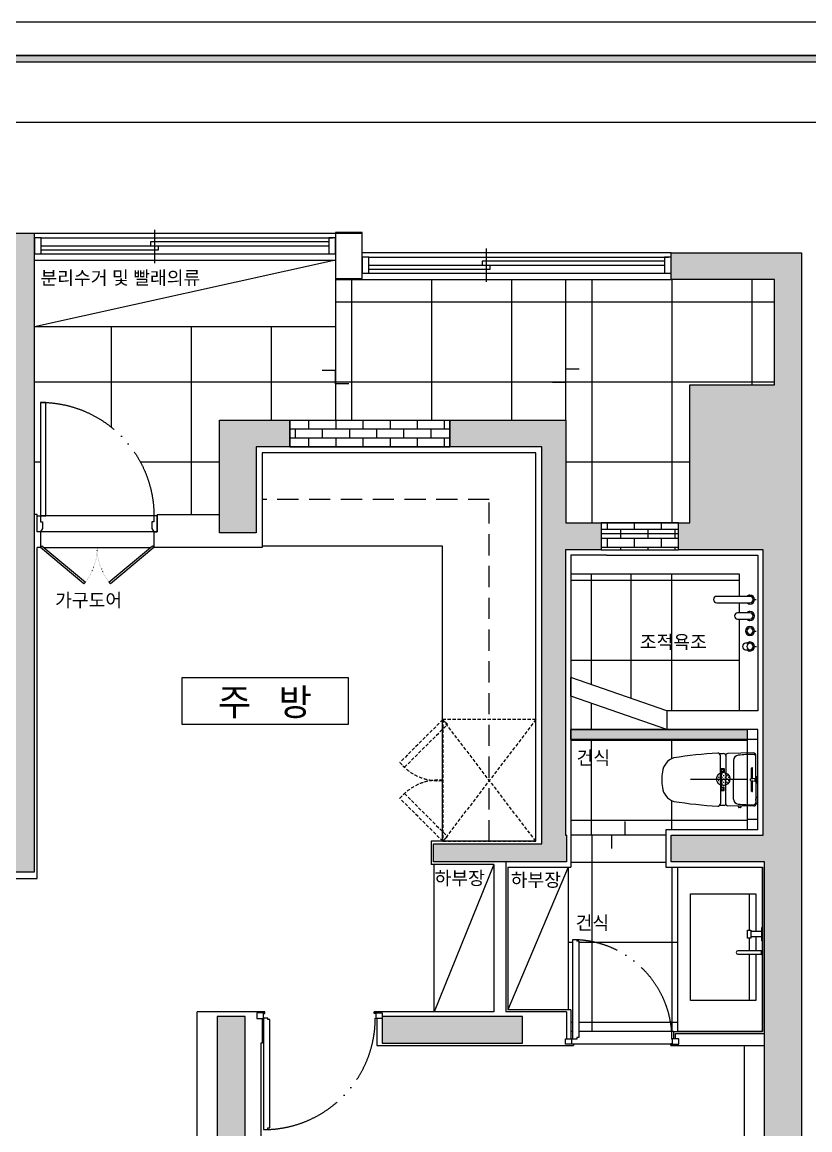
# Model space of a CAD drawing. Header units: millimetres. Extents: x 0 to 460316, y -63250 to 103204.
# Drawn here: x 241135 to 247035, y 91291 to 99594 of the extents above; entities that cross this region are included whole.
import ezdxf
from ezdxf.enums import TextEntityAlignment as Align

# ---------------------------------------------------------------- set-up
doc = ezdxf.new("R2010")
doc.units = ezdxf.units.MM
doc.header["$LTSCALE"] = 25
for name, pattern in [('ACAD_ISO05W100', [33, 24, -3, 0, -3, 0, -3]), ('DASHEDX2', [1.5, 1, -0.5]), ('DOT', [0.25, 0, -0.25]), ('HIDDEN', [9.525, 6.35, -3.175])]:
    doc.linetypes.add(name, pattern=pattern)
for name, color, linetype in [('06-FUR', 6, 'Continuous'), ('2-con', 2, 'Continuous'), ('3.기호.계단선', 30, 'Continuous'), ('ac-door', 30, 'Continuous'), ('ac-furniture', 152, 'Continuous'), ('ac-Ref', 8, 'Continuous'), ('ac-text', 7, 'Continuous'), ('ac-wall-fin', 3, 'Continuous'), ('ac-window', 140, 'Continuous'), ('BATH', 4, 'Continuous'), ('CO-BATH', 6, 'Continuous'), ('FORM(YOURNAME)-11', 1, 'Continuous'), ('가구', 1, 'Continuous')]:
    doc.layers.add(name, color=color, linetype=linetype)
doc.styles.add('YOURNAME', font='HY울릉도M.TTF')
doc.styles.add('맑은고딕', font='malgun.ttf')
doc.styles.add('이윤정', font='l_10646.ttf')
pattern_1 = [(0, (-66596.6, -53103.5), (0, 600), []), (90, (-66596.6, -53103.5), (-600, 4e-14), [])]
pattern_2 = [(0, (-66596.62, -53103.51), (0, 67.7418), []), (90, (-66596.62, -53103.51), (-101.6, 67.7418), [67.7418, -67.7418])]

# ---------------------------------------------------------------- blocks, each defined once
blk = doc.blocks.new('*U369')
at = {"layer": 'ac-door'}
for p, q in [((-65, 120), (-65, 970)), ((-65, 970), (-25, 970)), ((-25, 970), (-25, 120)), ((-900, 120), (-875, 120)), ((-900, 0), (-900, 120)), ((-875, 120), (-875, 75)), ((-25, 120), (-65, 120)), ((0, 120), (-25, 120)), ((-25, 120), (-25, 75)), ((0, 0), (0, 120)), ((-875, 75), (-860, 75)), ((-860, 25), (-875, 0)), ((-860, 75), (-860, 25)), ((-25, 75), (-40, 75)), ((-40, 75), (-40, 25)), ((-40, 25), (-25, 0)), ((-25, 0), (0, 0)), ((-875, 0), (-900, 0))]:
    blk.add_line(p, q, dxfattribs=at)
at = {"layer": 'ac-Ref'}
blk.add_line((-875, 120), (-25, 120), dxfattribs=at)
at = {"layer": 'ac-Ref', "linetype": 'ACAD_ISO05W100'}
blk.add_arc((-25, 120), 850, 90, 180, dxfattribs=at)
blk = doc.blocks.new('룸 태그')
at = {"layer": 'ac-text'}
blk.add_lwpolyline([(27195.8, 82697.4), (28445.8, 82697.4), (28445.8, 83044.5), (27195.8, 83044.5)], close=True, dxfattribs=at)
at = {"layer": 'ac-text', "style": '맑은고딕'}
blk.add_attdef('룸태그', text='', height=170, dxfattribs=at).set_placement((27818.7, 82784.5), align=Align.CENTER)
blk = doc.blocks.new('A$C43c8e90a')
h = blk.add_hatch()
h.set_pattern_fill('_USER', scale=600, double=1, pattern_type=0)
h.set_pattern_definition(pattern_1)
h.paths.add_polyline_path([(32577.5, 13066.7), (30322.5, 13066.7), (30322.5, 11659.7), (30342.5, 11659.7), (30342.5, 11649.7), (30367.5, 11649.7), (30367.5, 12499.7), (30407.5, 12499.7), (30407.5, 12498.8, -0.400491), (31217.5, 11649.7), (31217.5, 11649.7), (31242.5, 11649.7), (31242.5, 11659.9), (31709.5, 11659.9), (31709.5, 12366.7), (32234.5, 12366.7), (32577.5, 12366.7)])
h.paths.add_polyline_path([(34302.5, 13421.7), (32577.5, 13421.7), (32577.5, 13066.7), (32577.5, 12366.7), (33434.5, 12366.7), (34302.5, 12366.7)])
h.paths.add_polyline_path([(35232.5, 12631.7), (35867.5, 12631.7), (35867.5, 13421.7), (35092.5, 13421.7), (34302.5, 13421.7), (34302.5, 12366.7), (34302.5, 11595.6), (34567.5, 11595.6), (35147.5, 11595.6), (35232.5, 11595.6)])
h.paths.add_polyline_path([(35158.5, 3924.7), (35005.5, 3924.7), (32305.5, 3924.7), (31790.5, 3924.7), (31790.5, 3769.7), (31800.5, 3769.7), (31800.5, 3744.7, -0.399872), (32612.6, 2971.6), (32613.6, 2971.6), (32613.6, 2931.6), (31800.5, 2931.6), (31800.5, 2906.6), (31790.5, 2906.6), (31790.5, 2844.7), (31980.5, 2844.7), (31980.5, 2854.7), (32030.5, 2854.7), (35018.5, 2854.7), (35068.5, 2854.7), (35068.5, 2844.7), (35158.5, 2844.7)])
h.paths.add_polyline_path([(32167.5, 3829.7, -1), (32047.5, 3829.7, -1)], flags=16)
h.paths.add_polyline_path([(31800.5, 3744.7), (31800.5, 2971.6), (32612.6, 2971.6, 0.399872)], flags=17)
h.paths.add_polyline_path([(27162.5, 10371.8), (27137.5, 10371.8), (26247.5, 10371.8), (26222.5, 10371.8), (26222.5, 10361.7), (26152.5, 10361.7), (26152.5, 9272.3), (27162.5, 9272.3)])
h = blk.add_hatch()
h.set_pattern_fill('_USER', scale=600, double=1, pattern_type=0)
h.set_pattern_definition([(0, (30600.1, 44411.06), (0, 600), []), (90, (30600.1, 44411.06), (-600, 4e-14), [])])
h.paths.add_polyline_path([(35026.7, 9613.1, -0.036235), (35022.5, 9671.7, -0.036235), (35026.7, 9730.3, -0.292078), (35112, 9835.1, -0.021887), (35440, 9870.9, -0.212896), (35455.4, 9865.7, -0.003215), (35483.7, 9866.4, -0.420239), (35501.1, 9852.1, -0.407252), (35515.7, 9867.1), (35662.5, 9870.6), (35662.5, 9971.7), (34340.5, 9971.7), (34340.5, 9256.7), (35052.5, 9256.7), (35052.5, 9296.7), (35662.5, 9296.7), (35662.5, 9472.9), (35616.1, 9474), (35616.1, 9466.8, -0.414214), (35612.1, 9462.8), (35600, 9462.8, -0.414214), (35596, 9466.8), (35596, 9474.5), (35515.7, 9476.4, -0.407252), (35501.1, 9491.4, -0.420239), (35483.7, 9477, -0.003215), (35455.4, 9477.8, -0.212896), (35440, 9472.5, -0.021887), (35112, 9508.4, -0.292078)])
h.paths.add_polyline_path([(34790.5, 11214.7), (34340.5, 11214.7), (34340.5, 10436.8), (34790.5, 10280.5)])
h.paths.add_polyline_path([(34340.5, 10296.8), (34340.5, 10046.8), (35060.5, 10046.8)])
h.paths.add_polyline_path([(35602.5, 10874.9), (35590.2, 10874.9, -1), (35590.2, 10922.7), (35602.5, 10922.7), (35602.5, 10997.9), (35433.9, 10997.9, -1), (35433.9, 11045.7), (35602.5, 11045.7), (35602.5, 11214.7), (34790.5, 11214.7), (34790.5, 10280.5), (35060.5, 10186.8), (35602.5, 10186.8)])
h.paths.add_polyline_path([(34829.5, 10618.5), (35439.6, 10618.5), (35439.6, 10788.4), (34829.5, 10788.4)], flags=24)
h = blk.add_hatch()
h.set_pattern_fill('_USER', scale=600, double=1, pattern_type=0)
h.set_pattern_definition(pattern_1)
h.paths.add_polyline_path([(35142.5, 9016.7), (35052.5, 9016.7), (35052.5, 9256.7), (34340.5, 9256.7), (34340.5, 9016.7), (34320, 9016.7), (34320, 7946.7), (34340.5, 7946.7), (34340.5, 7783.7), (34352.5, 7783.7), (34352.5, 8471.7), (34384.5, 8471.7), (34384.5, 8471.1, -0.379277), (35096.2, 7783.7), (35110.5, 7783.7), (35142.5, 7783.7)])
h.paths.add_polyline_path([(34384.5, 8471.1), (34384.5, 8459.7), (34399.5, 8459.7), (34399.5, 7783.7), (35096.2, 7783.7, 0.379277)], flags=17)
at = {"layer": '3.기호.계단선', "true_color": 0x939598}
h = blk.add_hatch(dxfattribs=at)
h.set_pattern_fill('CROSS', color=252, scale=50)
h.set_pattern_definition([(0, (30600.106, 44411.06), (12.5, 12.5), [6.25, -18.75]), (90, (30603.231, 44407.935), (-12.5, 12.5), [6.25, -18.75])])
h.paths.add_polyline_path([(35662.5, 10046.8), (34340.5, 10046.8), (34340.5, 9971.7), (35662.5, 9971.7)])
at = {"layer": '3.기호.계단선'}
h = blk.add_hatch(dxfattribs=at)
h.set_pattern_fill('CROSS', color=256, scale=50)
h.set_pattern_definition([(0, (15188.472, 46096.308), (12.5, 12.5), [6.25, -18.75]), (90, (15191.597, 46093.183), (-12.5, 12.5), [6.25, -18.75])])
edge = h.paths.add_edge_path()
edge.add_arc((35482.5, 9676.7), 50, 0, 360)
at = {"layer": 'ac-Ref'}
h = blk.add_hatch(color=256, dxfattribs=at)
h.dxf.hatch_style = 1
h.paths.add_polyline_path([(27432.5, 12355.1), (26887.5, 12355.1), (26887.5, 13365.1), (27452.5, 13365.1), (27452.5, 13565.1), (26687.5, 13565.1), (26687.5, 12155.1), (27162.5, 12155.1), (27162.5, 8981.7), (27432.5, 8981.7)])
h.paths.add_polyline_path([(30322.5, 11521.7), (30322.5, 13766.7), (30092.5, 13766.7), (30092.5, 13365.1), (30132.5, 13365.1), (30132.5, 9190.1), (28362.5, 9190.1), (28362.5, 8981.7), (30322.5, 8981.7)])
h.paths.add_polyline_path([(34300.5, 11394.7), (34567.5, 11394.7), (34567.5, 11595.6), (34302.5, 11595.6), (34302.5, 12366.7), (33434.5, 12366.7), (33434.5, 12166.7), (34124.5, 12166.7), (34124.5, 9191.7), (33312.5, 9191.7), (33312.5, 9056.7), (34307.5, 9056.7), (34307.5, 9256.7), (34300.5, 9256.7)])
h.paths.add_polyline_path([(36067.5, 13621.7), (35092.5, 13621.7), (35092.5, 13421.7), (35867.5, 13421.7), (35867.5, 12631.7), (35232.5, 12631.7), (35232.5, 11595.6), (35147.5, 11595.6), (35147.5, 11394.7), (35782.5, 11394.7), (35782.5, 9256.7), (35782.5, 9056.7), (35792.5, 9056.7), (35792.5, 4116.7), (35005.5, 4116.7), (35005.5, 3924.7), (35958.5, 3924.7), (35958.5, 2844.7), (35068.5, 2844.7), (35068.5, 2644.7), (36067.5, 2644.7)])
h.paths.add_polyline_path([(32234.5, 12366.7), (31709.5, 12366.7), (31709.5, 11521.7), (31984.5, 11521.7), (31984.5, 12166.7), (32234.5, 12166.7)])
h.paths.add_polyline_path([(33977.5, 7896.7), (32927.5, 7896.7), (32927.5, 7696.7), (33977.5, 7696.7)])
h.paths.add_polyline_path([(31900.5, 7896.7), (31690.5, 7896.7), (31690.5, 3924.7), (32305.5, 3924.7), (32305.5, 4116.7), (31900.5, 4116.7)])
h.paths.add_polyline_path([(31980.5, 2844.7), (31780.5, 2844.7), (31780.5, 2274.7), (31980.5, 2274.7)])
h.paths.add_polyline_path([(27260.5, 3944.7), (27890.5, 3944.7), (27890.5, 4144.7), (27172.5, 4144.7), (27172.5, 7599.7), (26982.5, 7599.7), (26982.5, 2659.7), (26967.5, 2659.7), (26967.5, 2459.7), (27060.5, 2459.7), (27060.5, 2274.7), (27980.5, 2274.7), (27980.5, 2474.7), (27260.5, 2474.7)])
h.paths.add_polyline_path([(23967.5, 7399.7), (26052.5, 7399.7), (26052.5, 7599.7), (24002.5, 7599.7), (24002.5, 9764.7), (25602.5, 9764.7), (25602.5, 8364.7), (25802.5, 8364.7), (25802.5, 10361.7), (26222.5, 10361.7), (26222.5, 10561.7), (25602.5, 10561.7), (25602.5, 9934.7), (23767.5, 9934.7), (23767.5, 2459.7), (24387.5, 2459.7), (24387.5, 2659.7), (23967.5, 2659.7)])
h = blk.add_hatch(color=256, dxfattribs=at)
h.dxf.hatch_style = 1
h.paths.add_polyline_path([(36067.5, 13621.7), (35092.5, 13621.7), (35092.5, 13421.7), (35867.5, 13421.7), (35867.5, 12631.7), (35232.5, 12631.7), (35232.5, 11595.6), (35147.5, 11595.6), (35147.5, 11394.7), (35782.5, 11394.7), (35782.5, 9256.7), (35092.5, 9256.7), (35092.5, 9056.7), (35792.5, 9056.7), (35792.5, 4116.7), (35005.5, 4116.7), (35005.5, 3924.7), (35958.5, 3924.7), (35958.5, 2844.7), (35068.5, 2844.7), (35068.5, 2644.7), (36067.5, 2644.7)])
h = blk.add_hatch(dxfattribs=at)
h.set_pattern_fill('AR-BRSTD', color=256)
h.set_pattern_definition([(0, (-66596.62, -52756.666), (0, 67.7418), []), (90, (-66596.62, -52756.67), (-101.6, 67.7418), [67.7418, -67.7418])])
h.paths.add_polyline_path([(33434.5, 12366.7), (32234.5, 12366.7), (32234.5, 12166.7), (33434.5, 12166.7)])
h = blk.add_hatch(dxfattribs=at)
h.set_pattern_fill('AR-BRSTD', color=256)
h.set_pattern_definition(pattern_2)
h.paths.add_polyline_path([(34567.5, 11595.6), (34567.5, 11515.6), (35147.5, 11515.6), (35147.5, 11595.6)])
h = blk.add_hatch(dxfattribs=at)
h.set_pattern_fill('AR-BRSTD', color=256)
h.set_pattern_definition(pattern_2)
h.paths.add_polyline_path([(35147.5, 11515.6), (34567.5, 11515.6), (34567.5, 11394.7), (35147.5, 11394.7)])
at = {"layer": 'FORM(YOURNAME)-11'}
h = blk.add_hatch(color=256, dxfattribs=at)
h.dxf.hatch_style = 1
h.paths.add_polyline_path([(20930.5, 15100), (41430.5, 15100), (41430.5, 15050), (20930.5, 15050)])
h.paths.add_polyline_path([(20930.5, 800), (41430.5, 800), (41430.5, 750), (20930.5, 750)])
for points in [[(32677.5, 12639.4), (32577.5, 12639.4), (32577.5, 12739.4), (32477.5, 12739.4)], [(34202.5, 12650.6), (34302.5, 12650.6), (34302.5, 12750.6), (34402.5, 12750.6)], [(34746.5, 9356.7), (34746.5, 9256.7), (34646.5, 9256.7), (34646.5, 9156.7)]]:
    blk.add_lwpolyline(points)
at = {"layer": '06-FUR', "color": 7, "linetype": 'DASHEDX2'}
for points in [[(34079.5, 9209.7), (33381.5, 10121.7), (33059, 9799.3), (33094.4, 9764), (33416.8, 10086.4), (33381.5, 10121.7)], [(34079.5, 10121.7), (33381.5, 9209.7), (33059, 9532.2), (33094.4, 9567.5), (33416.8, 9245.1), (33381.5, 9209.7)]]:
    blk.add_lwpolyline(points, dxfattribs=at)
blk.add_lwpolyline([(34079.5, 9209.7), (34079.5, 10121.7), (33381.5, 10121.7), (33381.5, 9209.7)], close=True, dxfattribs=at)
blk.add_lwpolyline([(33081.8, 9776.5, 0.231931), (33381.5, 9665.7, 0.231931), (33081.8, 9555)], format="xyb", dxfattribs=at)
at = {"layer": '2-con'}
for points in [[(30322.5, 13766.7), (30092.5, 13766.7), (30092.5, 13365.1), (30132.5, 13365.1), (30132.5, 9190.1), (28362.5, 9190.1), (28362.5, 8981.7), (30322.5, 8981.7), (30322.5, 11521.7)], [(35092.5, 13421.7), (35092.5, 13621.7), (36067.5, 13621.7), (36067.5, 2644.7), (35068.5, 2644.7), (35068.5, 2844.7), (35958.5, 2844.7), (35958.5, 3924.7), (35005.5, 3924.7), (35005.5, 4116.7), (35792.5, 4116.7), (35792.5, 9056.7), (35092.5, 9056.7), (35092.5, 9256.7), (35782.5, 9256.7), (35782.5, 11394.7), (35147.5, 11394.7), (35147.5, 11595.6), (35232.5, 11595.6), (35232.5, 12631.7), (35867.5, 12631.7), (35867.5, 13421.7)], [(32234.5, 12366.7), (33434.5, 12366.7), (33434.5, 12166.7), (32234.5, 12166.7)], [(34124.5, 12166.7), (33434.5, 12166.7), (33434.5, 12366.7), (34302.5, 12366.7), (34302.5, 11595.6), (34567.5, 11595.6), (34567.5, 11394.7), (34300.5, 11394.7), (34300.5, 9256.7), (34307.5, 9256.7), (34307.5, 9056.7), (33312.5, 9056.7), (33312.5, 9191.7), (34124.5, 9191.7)], [(33977.5, 7696.7), (33977.5, 7896.7), (32927.5, 7896.7), (32927.5, 7696.7)]]:
    blk.add_lwpolyline(points, close=True, dxfattribs=at)
for points in [[(30322.5, 13566.7), (32577.5, 13566.7), (32577.5, 13421.7), (35092.5, 13421.7), (35092.5, 13621.7), (32777.5, 13621.7), (32777.5, 13766.7), (30322.5, 13766.7)], [(31709.5, 11521.7), (31709.5, 12366.7), (32234.5, 12366.7), (32234.5, 12166.7), (31984.5, 12166.7), (31984.5, 11521.7), (31709.5, 11521.7)], [(35107.5, 11394.7), (35147.5, 11394.7), (35147.5, 11595.6), (34567.5, 11595.6), (34567.5, 11394.7), (35147.5, 11394.7)], [(31690.5, 7896.7), (31690.5, 3924.7), (32305.5, 3924.7), (32305.5, 4116.7), (31900.5, 4116.7), (31900.5, 7896.7), (31690.5, 7896.7)]]:
    blk.add_lwpolyline(points, dxfattribs=at)
at = {"layer": '3.기호.계단선'}
blk.add_circle((35482.5, 9676.7), 50, dxfattribs=at)
at = {"layer": 'ac-door'}
for p, q in [((34384.5, 8471.7), (34352.5, 8471.7)), ((34352.5, 8471.7), (34352.5, 7725.7)), ((34384.5, 8471.7), (34384.5, 8459.7)), ((34399.5, 8459.7), (34384.5, 8459.7)), ((34399.5, 8459.7), (34399.5, 7737.7)), ((32047.3, 7922.7), (31987.5, 7922.7)), ((31987.5, 7922.7), (31987.5, 7880.7)), ((32035.3, 7918.7), (32047.3, 7918.7)), ((32035.3, 7918.7), (32035.3, 7880.7)), ((32047.3, 7918.7), (32047.3, 7922.7)), ((32867.6, 7918.7), (32867.6, 7922.7)), ((32867.6, 7922.7), (32927.5, 7922.7)), ((32879.6, 7918.7), (32867.6, 7918.7)), ((32879.6, 7918.7), (32879.6, 7880.7)), ((32927.5, 7922.7), (32927.5, 7880.7)), ((31987.5, 7880.7), (32035.3, 7880.7)), ((32927.5, 7880.7), (32879.6, 7880.7)), ((34300.6, 7687.7), (34300.6, 7729.7)), ((34300.6, 7729.7), (34348.5, 7729.7)), ((34348.5, 7691.7), (34348.5, 7729.7)), ((34384.5, 7725.7), (34352.5, 7725.7)), ((34384.5, 7737.7), (34384.5, 7725.7)), ((34399.5, 7737.7), (34384.5, 7737.7)), ((35102.5, 7691.7), (35102.5, 7729.7)), ((35150.3, 7729.7), (35102.5, 7729.7)), ((35150.3, 7687.7), (35150.3, 7729.7)), ((34360.5, 7687.7), (34300.6, 7687.7)), ((34348.5, 7691.7), (34360.5, 7691.7)), ((34360.5, 7691.7), (34360.5, 7687.7)), ((35102.5, 7691.7), (35090.5, 7691.7)), ((35090.5, 7691.7), (35090.5, 7687.7)), ((35090.5, 7687.7), (35150.3, 7687.7))]:
    blk.add_line(p, q, dxfattribs=at)
for points in [[(30379, 11425.5), (30704.6, 11152.4), (30693, 11138.6), (30367.5, 11411.7)], [(30880.3, 11152.4), (31205.9, 11425.5), (31217.5, 11411.7), (30891.9, 11138.6)], [(32039.3, 7884.7), (32039.3, 7048.4), (32071.3, 7048.4), (32071.3, 7060.4), (32086.3, 7060.4), (32086.3, 7872.7), (32071.3, 7872.7), (32071.3, 7884.7)]]:
    blk.add_lwpolyline(points, close=True, dxfattribs=at)
at = {"layer": 'ac-furniture', "linetype": 'HIDDEN'}
for p, q in [((33729.5, 11771.7), (32029.5, 11771.7)), ((33729.5, 9209.7), (33729.5, 11771.7))]:
    blk.add_line(p, q, dxfattribs=at)
at = {"layer": 'ac-furniture'}
for p, q in [((33379.5, 11421.7), (32029.5, 11421.7)), ((33379.5, 9209.7), (33379.5, 11421.7)), ((35461.8, 9671.7), (35461.8, 9851)), ((35501.1, 9852.1), (35501.1, 9671.7)), ((35558.9, 9817), (35558.9, 9671.7)), ((35726.1, 9679.7), (35726.1, 9844.3)), ((35468.8, 9671.7), (35468.8, 9718.1)), ((35694.5, 9679.2), (35694.5, 9758.2)), ((35701.5, 9680.2), (35701.5, 9758.2)), ((35461.8, 9671.7), (35461.8, 9492.5)), ((35468.8, 9671.7), (35468.8, 9625.4)), ((35501.1, 9491.4), (35501.1, 9671.7)), ((35558.9, 9526.5), (35558.9, 9671.7)), ((35686.3, 9677.7), (35720.7, 9683.1)), ((35686.3, 9665.8), (35686.3, 9677.7)), ((35686.3, 9665.8), (35720.7, 9660.4)), ((35694.5, 9585.2), (35694.5, 9664.3)), ((35701.5, 9585.2), (35701.5, 9663.2)), ((35720.7, 9683.1), (35727.7, 9678.7)), ((35720.7, 9660.4), (35720.7, 9683.1)), ((35720.7, 9660.4), (35727.7, 9664.8)), ((35726.1, 9663.8), (35726.1, 9499.2)), ((35727.7, 9678.7), (35732.5, 9684.1)), ((35727.7, 9664.8), (35727.7, 9678.7)), ((35727.7, 9664.8), (35732.5, 9659.4)), ((35732.5, 9695.7), (35742.5, 9695.7)), ((35732.5, 9647.7), (35732.5, 9695.7)), ((35732.5, 9647.7), (35742.5, 9647.7)), ((35596, 9466.8), (35596, 9474.5)), ((35616.1, 9466.8), (35616.1, 9474)), ((35727.5, 9516), (35727.5, 9528.5)), ((35727.5, 9516), (35727.5, 9503.5)), ((35612.1, 9462.8), (35600, 9462.8)), ((33315, 9036.7), (33315, 7931.7)), ((34320, 9016.7), (34320, 7946.7))]:
    blk.add_line(p, q, dxfattribs=at)
for points in [[(30322.5, 13566.7), (32577.5, 13566.7), (32577.5, 13066.7), (30322.5, 13066.7)], [(35142.5, 9016.7), (35777.5, 9016.7), (35777.5, 7783.7), (35142.5, 7783.7)]]:
    blk.add_lwpolyline(points, close=True, dxfattribs=at)
for points in [[(35501.1, 9852.1, 0.371724), (35486.3, 9866.5, 0.003515), (35455.4, 9865.7, 0.320541)], [(35726.1, 9844.3), (35726.1, 9856.8, 0.421209), (35710.7, 9871.7), (35515.7, 9867.1, 0.001659)], [(35461.8, 9754.3), (35486, 9754.3, -0.414214), (35490, 9750.3), (35490, 9733.8, -0.414214), (35486, 9729.8), (35470.4, 9729.8), (35461.8, 9729.8)], [(35470.4, 9729.8), (35470.4, 9720.1, -0.414214), (35468.4, 9718.1), (35461.8, 9718.1)], [(35470.4, 9613.7), (35470.4, 9623.4, 0.414214), (35468.4, 9625.4), (35461.8, 9625.4)], [(35461.8, 9589.2), (35486, 9589.2, 0.414214), (35490, 9593.2), (35490, 9609.7, 0.414214), (35486, 9613.7), (35470.4, 9613.7), (35461.8, 9613.7)], [(35501.1, 9491.4, -0.371724), (35486.3, 9477, -0.003515), (35455.4, 9477.8, -0.320541)], [(35726.1, 9499.2), (35726.1, 9486.7, -0.421209), (35710.7, 9471.7), (35515.7, 9476.4, -0.001659)]]:
    blk.add_lwpolyline(points, format="xyb", dxfattribs=at)
for centre in [(35476.1, 9741.7), (35476.1, 9601.7)]:
    blk.add_circle(centre, 8, dxfattribs=at)
for centre, radius, start, end in [((35151.4, 9716), 125.5, 108.2964, 173.42408), ((35684.8, 6108.1), 3770.8, 93.70768, 98.73771), ((35441.8, 9851), 20, 0, 92.3333), ((35516.1, 9852.1), 15, 91.36509, 180), ((35598.8, 9815.2), 40, 95.94375, 177.51291), ((35698.2, 8860.4), 1000, 89.31159, 95.94375), ((35710.1, 9844.3), 16, 0, 89.31159), ((35428.3, 9671.7), 405.9, 171.69926, 180), ((35698, 9758.2), 3.5, 0, 180), ((35428.3, 9671.7), 405.9, 180, 188.30074), ((35151.4, 9627.5), 125.5, 186.57592, 251.7036), ((35698, 9585.2), 3.5, 180, 0), ((35684.8, 13235.4), 3770.8, 261.26229, 266.29232), ((35441.8, 9492.5), 20, 267.6667, 0), ((35516.1, 9491.4), 15, 180, 268.63491), ((35598.8, 9528.2), 40, 182.48709, 264.05625), ((35698.2, 10483.1), 1000, 264.05625, 270.68841), ((35600, 9466.8), 4, 180, 270), ((35612.1, 9466.8), 4, 270, 0), ((35710.1, 9499.2), 16, 270.68841, 0), ((35742.5, 9528.5), 15, 90, 180), ((35742.5, 9503.5), 15, 180, 270)]:
    blk.add_arc(centre, radius, start, end, dxfattribs=at)
at = {"layer": 'ac-Ref'}
for p, q in [((32577.5, 13566.7), (30322.5, 13066.7)), ((32577.5, 13421.7), (32577.5, 12366.7)), ((34302.5, 12366.7), (34302.5, 13421.7)), ((34567.5, 11595.6), (35147.5, 11595.6)), ((31242.5, 11529.7), (30342.5, 11529.7)), ((34567.5, 11515.6), (35147.5, 11515.6)), ((30395.5, 11411.7), (31189.5, 11411.7)), ((35706.8, 11021.8), (35729.9, 11021.8)), ((35682.9, 10922.7), (35590.2, 10922.7)), ((35590.2, 10874.9), (35682.9, 10874.9)), ((35706.8, 10785.4), (35729.8, 10785.4)), ((35682.9, 10693.6), (35650.1, 10693.6)), ((35650.1, 10645.9), (35682.9, 10645.9)), ((35706.8, 10669.7), (35730.8, 10669.7)), ((34340.5, 10296.8), (34340.5, 10436.8)), ((35662.5, 9671.7), (35237.9, 9671.7)), ((34307.5, 9256.7), (34304, 9256.7)), ((35052.5, 9256.7), (34340.5, 9256.7)), ((33765, 9036.7), (33316.3, 7931.7)), ((34320, 9016.7), (33870, 7946.7)), ((35237.5, 8016.7), (35237.5, 8816.7)), ((35237.5, 8816.7), (35727.5, 8816.7)), ((35677.5, 8816.7), (35677.5, 8543.5)), ((35727.5, 8816.7), (35727.5, 8533.5)), ((35677.5, 8484.5), (35677.5, 8388.4)), ((35772.5, 8533.5), (35690, 8533.5)), ((35772.5, 8494.5), (35690, 8494.5)), ((35727.5, 8494.5), (35727.5, 8388.4)), ((35677.5, 8363.4), (35677.5, 8016.7)), ((35727.5, 8363.4), (35727.5, 8016.7)), ((35727.5, 8016.7), (35237.5, 8016.7)), ((34352.5, 7783.7), (34340.5, 7783.7)), ((35110.5, 7783.7), (34399.5, 7783.7)), ((35090.5, 7687.7), (34360.5, 7689.7))]:
    blk.add_line(p, q, dxfattribs=at)
blk.add_lwpolyline([(35682.9, 11045.7), (35433.9, 11045.7, 1), (35433.9, 10997.9), (35682.9, 10997.9, 1)], format="xyb", close=True, dxfattribs=at)
for points in [[(35658.9, 10997.9, 0.199749), (35682.9, 10987.9, 1), (35682.9, 11055.7, 0.199749), (35658.9, 11045.7)], [(35658.9, 10874.9, 0.199749), (35682.9, 10864.9, 1), (35682.9, 10932.7, 0.199749), (35658.9, 10922.7)], [(35658.9, 10645.9, 0.199749), (35682.9, 10635.9, 1), (35682.9, 10703.6, 0.199749), (35658.9, 10693.6)]]:
    blk.add_lwpolyline(points, format="xyb", dxfattribs=at)
blk.add_lwpolyline([(34340.5, 10046.8), (35662.5, 10046.8), (35662.5, 9971.7), (34340.5, 9971.7)], close=True, dxfattribs=at)
at = {"layer": 'ac-Ref', "linetype": 'DOT'}
for centre, start, end in [((30367.5, 11411.7), 320, 0), ((31217.5, 11411.7), 180, 220)]:
    blk.add_arc(centre, 425, start, end, dxfattribs=at)
at = {"layer": 'ac-Ref'}
for centre, radius, start, end in [((35590.2, 10898.8), 23.9, 90, 270), ((35682.9, 10898.8), 23.9, 270, 90), ((35682.9, 10785.4), 33.9, 90, 270), ((35682.9, 10785.4), 23.9, 90, 270), ((35682.9, 10785.4), 33.9, 270, 90), ((35682.9, 10785.4), 23.9, 270, 90), ((35650.1, 10669.7), 23.9, 90, 270), ((35682.9, 10669.7), 23.9, 90, 270), ((35682.9, 10669.7), 23.9, 270, 90)]:
    blk.add_arc(centre, radius, start, end, dxfattribs=at)
at = {"layer": 'ac-Ref', "linetype": 'ACAD_ISO05W100'}
for centre, radius, start, end in [((34352.5, 7725.7), 746, 0, 90), ((32039.3, 7884.7), 836.3, 270, 0)]:
    blk.add_arc(centre, radius, start, end, dxfattribs=at)
at = {"layer": 'ac-wall-fin'}
for p, q in [((34079.5, 12121.7), (32029.5, 12121.7)), ((32029.5, 12121.7), (32029.5, 11411.7)), ((34079.5, 9209.7), (34079.5, 12121.7)), ((30342.5, 11659.7), (30322.5, 11659.7)), ((30342.5, 11529.7), (30342.5, 11659.7)), ((31242.5, 11659.9), (31709.5, 11659.9)), ((31242.5, 11659.9), (31242.5, 11529.7)), ((30367.5, 11529.7), (30367.5, 11411.7)), ((31217.5, 11529.7), (31217.5, 11411.7)), ((30342.5, 8930.7), (30342.5, 11411.7)), ((30367.5, 11411.7), (30342.5, 11411.7)), ((32029.5, 11411.7), (31217.5, 11411.7)), ((34079.5, 9209.7), (33294.5, 9209.7)), ((33294.5, 9209.7), (33294.5, 9036.7)), ((33855, 9056.7), (33855, 7931.7)), ((33765, 9036.7), (33294.5, 9036.7)), ((33765, 9036.7), (33765, 7931.7)), ((28281.6, 8930.7), (30342.5, 8930.7)), ((31540.5, 3744.7), (31540.5, 7931.7)), ((32047.3, 7931.7), (31540.5, 7931.7)), ((32047.3, 7922.7), (32047.3, 7931.7)), ((33765, 7931.7), (32867.6, 7931.7)), ((32867.6, 7922.7), (32867.6, 7931.7)), ((34307.5, 7931.7), (33855, 7931.7)), ((34307.5, 7931.7), (34307.5, 7729.7)), ((32027.3, 7880.7), (32027.3, 7696.7)), ((32887.6, 7880.7), (32887.6, 7678.7)), ((35125.5, 7768.7), (35792.5, 7768.7)), ((35125.5, 7729.7), (35125.5, 7768.7)), ((32018.3, 7696.7), (32018.3, 4116.7)), ((32027.3, 7696.7), (32018.3, 7696.7)), ((32887.6, 7678.7), (34360.5, 7678.7)), ((34360.5, 7687.7), (34360.5, 7678.7)), ((35090.5, 7678.7), (35090.5, 7687.7)), ((35090.5, 7678.7), (35792.5, 7678.7)), ((35642.5, 4116.7), (35642.5, 7678.7))]:
    blk.add_line(p, q, dxfattribs=at)
at = {"layer": 'ac-window'}
for p, q in [((31222.5, 13792.3), (31222.5, 13542.3)), ((30372.5, 13732.3), (32557.4, 13732.3)), ((30372.5, 13672.3), (31192.5, 13672.3)), ((33707.5, 13652.3), (33707.5, 13402.3)), ((30372.5, 13612.3), (32557.4, 13612.3)), ((32827.5, 13587.3), (35072.5, 13587.3)), ((32827.5, 13527.3), (33677.5, 13527.3)), ((32827.5, 13467.3), (35072.5, 13467.3))]:
    blk.add_line(p, q, dxfattribs=at)
for points in [[(30372.5, 13612.3), (30372.5, 13732.3), (30322.5, 13732.3), (30322.5, 13612.3)], [(32527.4, 13612.3), (32577.4, 13612.3), (32577.4, 13732.3), (32527.4, 13732.3)], [(32777.5, 13772.3), (32577.5, 13772.3), (32577.5, 13427.3), (32777.5, 13427.3)], [(32827.5, 13467.3), (32827.5, 13587.3), (32777.5, 13587.3), (32777.5, 13467.3)], [(35042.5, 13467.3), (35092.5, 13467.3), (35092.5, 13587.3), (35042.5, 13587.3)]]:
    blk.add_lwpolyline(points, close=True, dxfattribs=at)
for points in [[(32527.4, 13702.3), (31192.5, 13702.3), (31192.5, 13672.3), (32527.4, 13672.3)], [(30372.5, 13642.3), (31252.5, 13642.3), (31252.5, 13672.3)], [(35042.5, 13557.3), (33677.5, 13557.3), (33677.5, 13527.3), (35042.5, 13527.3)], [(32827.5, 13497.3), (33737.5, 13497.3), (33737.5, 13527.3)]]:
    blk.add_lwpolyline(points, dxfattribs=at)
at = {"layer": 'BATH'}
for p, q in [((34607.5, 11354.7), (34340.5, 11354.7)), ((34340.5, 11354.7), (34340.5, 9016.7)), ((34607.5, 11354.7), (35107.5, 11354.7)), ((35107.5, 11354.7), (35742.5, 11354.7)), ((35742.5, 11354.7), (35742.5, 10186.8)), ((34340.5, 11214.7), (35602.5, 11214.7)), ((34790.5, 11214.7), (34790.5, 10280.5)), ((35602.5, 11214.7), (35602.5, 11045.7)), ((35602.5, 10997.9), (35602.5, 10922.7)), ((35602.5, 10874.9), (35602.5, 10187.1)), ((35060.5, 10186.8), (34340.5, 10436.8)), ((35060.5, 10046.8), (34340.5, 10296.8)), ((35060.5, 10186.8), (35060.5, 10046.8)), ((35742.5, 10186.8), (35060.5, 10186.8)), ((35060.5, 10046.8), (34340.5, 10046.8)), ((35742.5, 10046.8), (35060.5, 10046.8)), ((35662.5, 10046.8), (35662.5, 9296.7)), ((35742.5, 9971.7), (35662.5, 9971.7)), ((35742.5, 9296.7), (35742.5, 10046.8)), ((35742.5, 9371.7), (35662.5, 9371.7)), ((35742.5, 9296.7), (35052.5, 9296.7)), ((35052.5, 9296.7), (35052.5, 9016.7)), ((33870, 9016.7), (33870, 7946.7)), ((33870, 9016.7), (34340.5, 9016.7)), ((35052.5, 9016.7), (35777.5, 9016.7)), ((35777.5, 7783.7), (35777.5, 9016.7)), ((34340.5, 7946.7), (33870, 7946.7)), ((34340.5, 7946.7), (34340.5, 7729.7)), ((35110.5, 7783.7), (35777.5, 7783.7)), ((35110.5, 7783.7), (35110.5, 7729.7))]:
    blk.add_line(p, q, dxfattribs=at)
at = {"layer": 'CO-BATH', "color": 8}
for points in [[(35777.5, 8563.5), (35777.5, 8464.5), (35772.5, 8464.5), (35772.5, 8563.5)], [(35690, 8543.5), (35690, 8484.5), (35663.5, 8484.5), (35663.5, 8543.5)]]:
    blk.add_lwpolyline(points, close=True, dxfattribs=at)
blk.add_lwpolyline([(35767.5, 8388.4), (35592.7, 8388.4, 1), (35592.7, 8363.4), (35767.5, 8363.4)], format="xyb", dxfattribs=at)
for points in [[(35767.5, 8389.4), (35772.5, 8389.4)], [(35772.5, 8390.4), (35777.5, 8390.4)]]:
    blk.add_lwpolyline(points, dxfattribs=at)
at = {"layer": 'CO-BATH', "color": 251}
for points in [[(35767.5, 8389.4), (35767.5, 8362.4), (35772.5, 8362.4)], [(35772.5, 8390.4), (35772.5, 8361.4), (35777.5, 8361.4), (35777.5, 8390.4)]]:
    blk.add_lwpolyline(points, dxfattribs=at)
at = {"layer": 'Defpoints', "color": 158}
for points in [[(20930.5, 750), (41430.5, 750), (41430.5, 15100), (20930.5, 15100)], [(21430.5, 14600), (38775.5, 14600), (38775.5, 1625), (21430.5, 1625)]]:
    blk.add_lwpolyline(points, close=True, dxfattribs=at)
at = {"layer": 'FORM(YOURNAME)-11', "color": 250}
blk.add_lwpolyline([(20680.5, 500), (41680.5, 500), (41680.5, 15350), (20680.5, 15350)], close=True, dxfattribs=at)
at = {"layer": 'FORM(YOURNAME)-11'}
blk.add_lwpolyline([(20930.5, 15100), (41430.5, 15100), (41430.5, 15050), (20930.5, 15050)], close=True, dxfattribs=at)
at = {"layer": 'ac-door', "xscale": -1}
blk.add_blockref('*U369', (30342.5, 11529.7), dxfattribs=at)
at = {"layer": 'ac-text'}
ref = blk.add_blockref('룸 태그', (4229.6, -72610.1), dxfattribs=at)
ref.add_attrib('룸태그', '주   방', dxfattribs={"height": 200, "style": '맑은고딕'}).set_placement((32048.3, 10152.9), align=Align.CENTER)
at = {"layer": 'FORM(YOURNAME)-11', "color": 3, "style": 'YOURNAME'}
for tag, height, p in [('1', 112.6, (41267.9, 5868.1)), ('2', 112.6, (41267.9, 5707.2)), ('3', 112.6, (41267.9, 5385.4)), ('4', 112.6, (41267.9, 4902.8)), ('5', 128.7, (41267.9, 4323.6)), ('6', 128.7, (41267.9, 3760.4)), ('7', 128.7, (41267.9, 3197.3)), ('8', 128.7, (41267.9, 2634.2)), ('9', 128.7, (41267.9, 2071.1)), ('10', 128.7, (40205.3, 1524)), ('11', 128.7, (41267.9, 1507.9)), ('12', 128.7, (40205.3, 960.9)), ('13', 128.7, (41267.9, 960.9))]:
    blk.add_attdef(tag, text='', height=height, dxfattribs=at).set_placement(p, align=Align.MIDDLE_RIGHT)
at = {"layer": '가구', "color": 11, "true_color": 0xf27172, "style": '이윤정'}
for s, p in [('분리수거 및 빨래의류', (30367.7, 13383.7)), ('가구도어', (30477.3, 10966.9)), ('조적욕조', (34857.8, 10653.8)), ('건식', (34383.5, 9785.3)), ('하부장', (33320.1, 8883.7)), ('하부장', (33890.7, 8870.2)), ('건식', (34376.9, 8548.5))]:
    blk.add_text(s, height=100, dxfattribs=at).set_placement(p)

msp = doc.modelspace()

# ---------------------------------------------------------------- block references
at = {"layer": 'ac-Ref'}
msp.add_blockref('A$C43c8e90a', (210904.25, 84244.02), dxfattribs=at)

doc.saveas('drawing.dxf')
